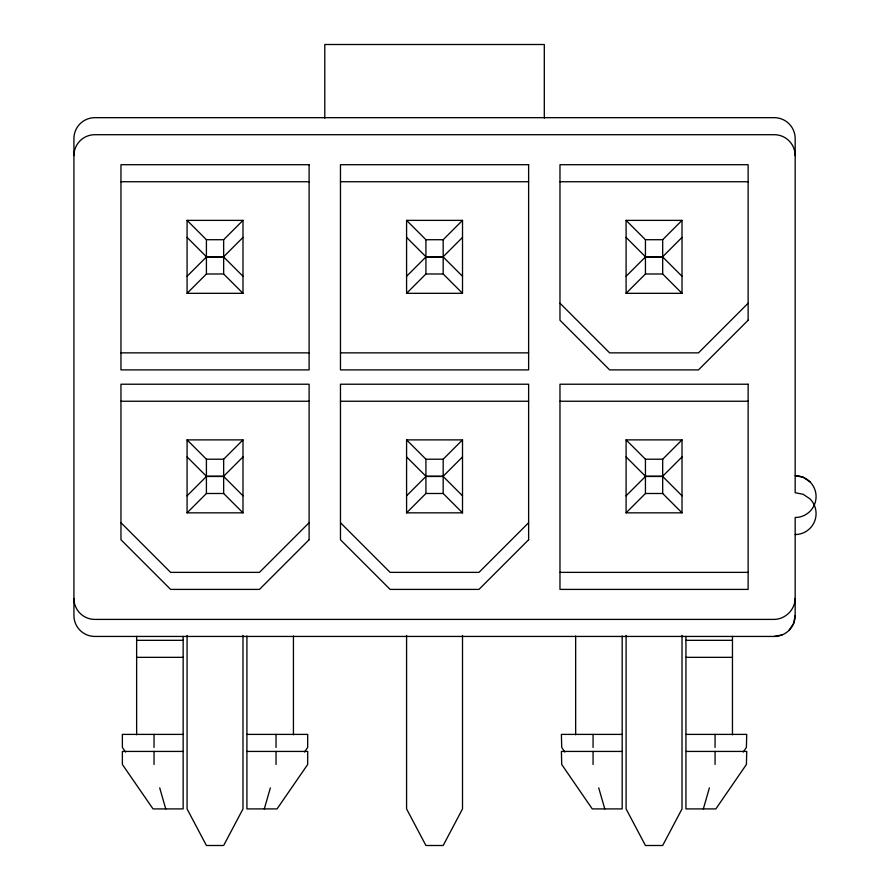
<?xml version="1.0" encoding="UTF-8"?>
<svg xmlns="http://www.w3.org/2000/svg" width="890" height="890" viewBox="0 0 890 890"><rect width="100%" height="100%" fill="white"/><g stroke="black" fill="none" stroke-linecap="round" stroke-linejoin="round"><path stroke-width="1.33" d="M809.956 481.813L803.169 477.274L795.171 475.683A20.904 20.904 0 0 1 816.074 496.587A20.904 20.904 0 0 1 795.171 517.49L795.171 615.535L793.58 623.534L789.052 630.32M264.319 808.91L270.36 787.884M703.345 808.91L709.386 787.884M743.261 752.017L746.399 747.455L746.732 734.395L685.945 734.395M304.536 752.017L307.673 747.455L307.706 734.395L246.919 734.395M187.078 276.289L206.413 256.954L223.657 256.954L242.992 276.289M242.992 293.322L223.657 273.987L223.657 239.71L242.992 220.375L187.078 220.375L187.078 293.322L242.992 293.322L242.992 220.375M187.078 293.322L206.413 273.987L223.657 273.987M242.992 237.396L223.657 256.743L206.413 256.743L187.078 237.396M187.078 495.808L206.413 476.473L223.657 476.473L242.992 495.808M242.992 512.84L223.657 493.494L223.657 459.218L242.992 439.882L187.078 439.882L187.078 512.84L242.992 512.84L242.992 439.882M406.585 276.289L425.921 256.954L443.176 256.954L462.511 276.289M406.585 220.375L425.921 239.71L443.176 239.71L462.511 220.375L462.511 293.322L406.585 293.322L406.585 220.375L462.511 220.375M187.078 512.84L206.413 493.494L223.657 493.494M242.992 456.915L223.657 476.25L206.413 476.25L187.078 456.915M406.585 293.322L425.921 273.987L443.176 273.987L462.511 293.322M462.511 237.396L443.176 256.743L425.921 256.743L406.585 237.396M309.108 522.719L259.457 572.37L170.613 572.37L120.962 522.719M406.585 495.808L425.921 476.473L443.176 476.473L462.511 495.808M462.511 512.84L443.176 493.494L443.176 459.218L462.511 439.882L406.585 439.882L406.585 512.84L462.511 512.84L462.511 439.882M626.093 276.289L645.439 256.954L662.683 256.954L682.018 276.289M626.093 220.375L645.439 239.71L662.683 239.71L682.018 220.375L682.018 293.322L626.093 293.322L626.093 220.375L682.018 220.375M406.585 512.84L425.921 493.494L443.176 493.494M462.511 456.915L443.176 476.25L425.921 476.25L406.585 456.915M626.093 293.322L645.439 273.987L645.439 239.71M682.018 237.396L662.683 256.743L645.439 256.743L626.093 237.396M528.627 522.719L478.976 572.37L390.12 572.37L340.47 522.719M748.134 303.212L698.483 352.863L609.639 352.863L559.977 303.212M626.093 495.808L645.439 476.473L662.683 476.473L682.018 495.808M626.093 439.882L645.439 459.218L662.683 459.218L682.018 439.882L682.018 512.84L626.093 512.84L626.093 439.882L682.018 439.882M626.093 512.84L645.439 493.494L645.439 459.218M682.018 456.915L662.683 476.25L645.439 476.25L626.093 456.915M795.171 534.523A20.904 20.904 0 0 0 809.956 498.834L803.169 494.306L795.171 492.715L795.171 138.573A20.904 20.904 0 0 0 774.267 117.669L94.829 117.669A20.904 20.904 0 0 0 73.926 138.573L73.926 615.535A20.904 20.904 0 0 0 94.829 636.439L774.267 636.439L782.11 634.881M120.962 181.738L309.108 181.738M340.47 181.738L528.627 181.738M559.977 181.738L748.134 181.738M187.078 220.375L206.413 239.71L223.657 239.71M645.439 273.987L662.683 273.987L682.018 293.322M120.962 352.863L309.108 352.863M340.47 352.863L528.627 352.863M120.962 401.245L309.108 401.245M340.47 401.245L528.627 401.245M559.977 401.245L748.134 401.245M187.078 439.882L206.413 459.218L223.657 459.218M406.585 439.882L425.921 459.218L443.176 459.218M645.439 493.494L662.683 493.494L682.018 512.84M559.977 572.37L748.134 572.37M136.637 640.322L183.151 640.322M685.945 640.322L732.459 640.322M136.637 657.343L183.151 657.343M685.945 657.343L732.459 657.343M183.151 734.395L122.364 734.395L122.397 747.455L125.535 752.017M622.177 734.395L561.39 734.395L561.724 747.455L564.85 752.017M183.151 751.427L122.364 751.427L122.397 764.488L153.024 808.91L183.151 808.91L183.151 636.394M246.919 751.427L307.706 751.427L307.673 764.488L277.046 808.91L246.919 808.91L246.919 636.038M622.177 751.427L561.39 751.427L561.724 764.488L592.25 808.91L622.177 808.91L622.177 636.038M685.945 751.427L746.732 751.427L746.399 764.488L715.86 808.91L685.945 808.91L685.945 636.394M598.725 787.884L604.777 808.91M159.71 787.884L165.751 808.91M732.459 636.394L732.459 734.817M715.059 734.395L715.059 747.455M715.059 751.427L715.059 764.488M682.018 635.382L682.018 808.91L662.683 845.5L645.439 845.5L626.093 808.91L626.093 635.382M662.683 239.71L662.683 273.987M662.683 459.218L662.683 493.494M593.063 734.395L593.063 747.455M593.063 751.427L593.063 764.488M575.663 636.038L575.663 734.795M544.302 118.136L544.302 44.5L324.794 44.5L324.794 118.136M462.511 635.382L462.511 808.91L443.176 845.5L425.921 845.5L406.585 808.91L406.585 635.382M443.176 239.71L443.176 273.987M425.921 239.71L425.921 273.987M425.921 459.218L425.921 493.494M293.433 636.038L293.433 734.795M276.034 734.395L276.034 747.455M276.034 751.427L276.034 764.488M242.992 635.382L242.992 808.91L223.657 845.5L206.413 845.5L187.078 808.91L187.078 635.382M206.413 239.71L206.413 273.987M206.413 459.218L206.413 493.494M154.037 734.395L154.037 747.455M154.037 751.427L154.037 764.488M136.637 636.394L136.637 734.817M795.171 615.535A20.904 20.904 0 0 1 774.267 636.439M73.926 155.605A20.904 20.904 0 0 1 94.829 134.702L774.267 134.702A20.904 20.904 0 0 1 795.171 155.605M73.926 598.503A20.904 20.904 0 0 0 94.829 619.407L774.267 619.407C785.47 619.129 794.97 609.75 795.171 598.503A20.904 20.904 0 0 1 794.77 602.586M309.108 539.752L259.457 589.402L170.613 589.402L120.962 539.752L120.962 384.224L309.108 384.224L309.108 539.752M528.627 539.752L478.976 589.402L390.12 589.402L340.47 539.752L340.47 384.224L528.627 384.224L528.627 539.752M748.134 320.244L698.483 369.895L609.639 369.895L559.977 320.244L559.977 164.706L748.134 164.706L748.134 320.244M309.108 164.706L120.962 164.706L120.962 369.895L309.108 369.895L309.108 164.706M528.627 164.706L340.47 164.706L340.47 369.895L528.627 369.895L528.627 164.706M748.134 384.224L559.977 384.224L559.977 589.402L748.134 589.402L748.134 384.224"/></g></svg>
